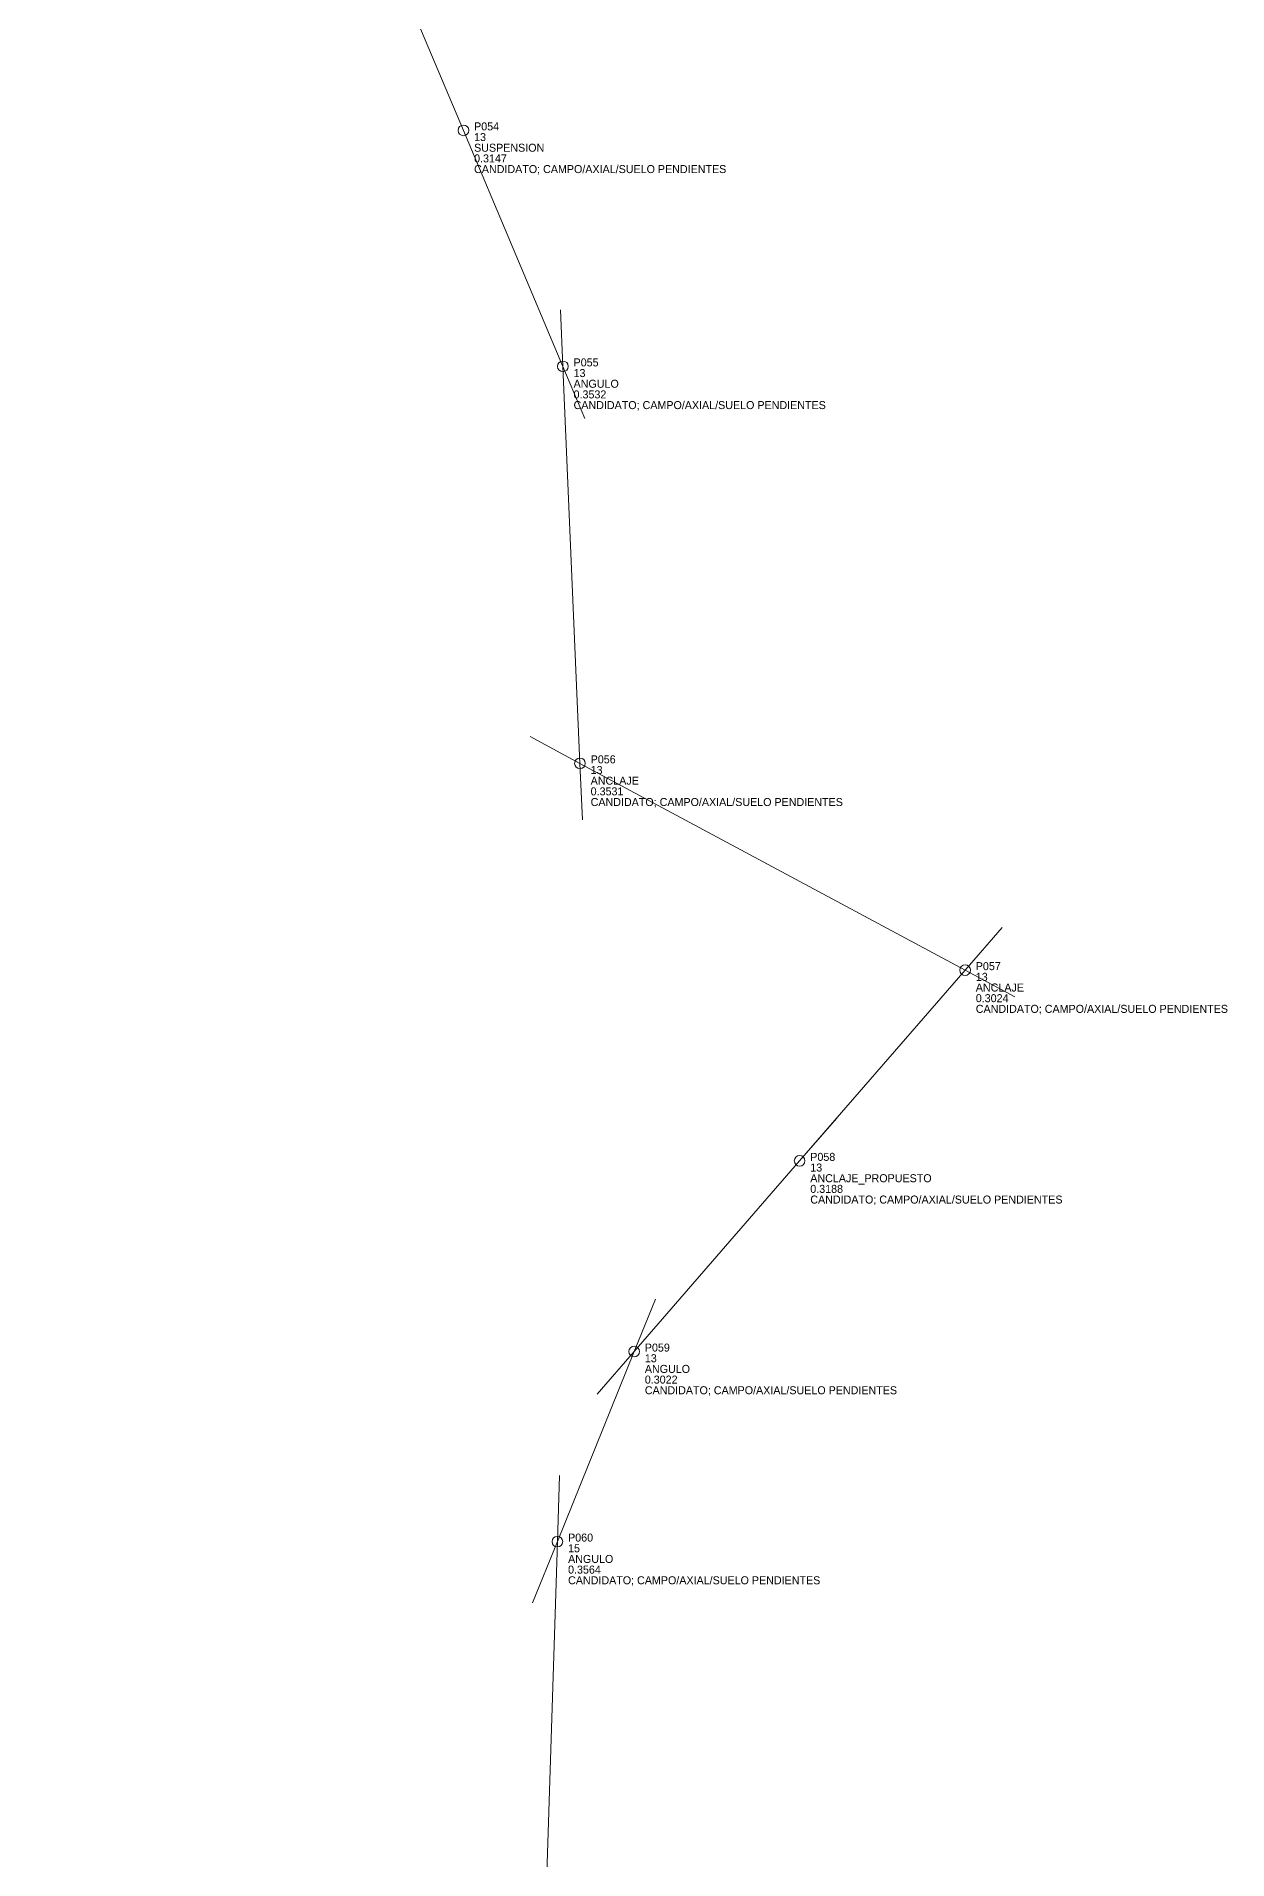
# Model space of a CAD drawing. Header units: metres. Extents: x 423941 to 425824, y 8430942 to 8436658.
# Drawn here: x 425315.3 to 425538.4, y 8433449.7 to 8433791.4 of the extents above; entities that cross this region are included whole.
import ezdxf

# ---------------------------------------------------------------- set-up
doc = ezdxf.new("R2010")
doc.units = ezdxf.units.M
for name, color, linetype, lineweight, true_color in [('EJE', 7, 'Continuous', 18, 0x087f8c), ('POSTES', 7, 'Continuous', 13, 0x244c65), ('RETENIDA', 7, 'Continuous', 13, 0xa77738)]:
    doc.layers.add(name, color=color, linetype=linetype, lineweight=lineweight, true_color=true_color)

# ---------------------------------------------------------------- blocks, each defined once
blk = doc.blocks.new('LP_POSTE_R02')
at = {"layer": 'POSTES'}
blk.add_circle((0, 0), 1, dxfattribs=at)
for tag, p in [('ID', (2, 0)), ('TIPO', (2, -4)), ('POSTE_M', (2, -2)), ('DC', (2, -6)), ('ESTADO', (2, -8))]:
    blk.add_attdef(tag, p, '', height=1.5)

msp = doc.modelspace()

# ---------------------------------------------------------------- linework, layer by layer
at = {"layer": 'EJE'}
msp.add_lwpolyline([(425376.61, 8433817.99), (425395.26, 8433773.76), (425413.9, 8433729.53), (425417.1, 8433655.14), (425489.26, 8433616.38), (425458.25, 8433580.64), (425427.25, 8433544.9), (425412.87, 8433509.29), (425410.67, 8433441.18), (425408.46, 8433373.06), (425406.26, 8433304.94), (425404.06, 8433236.83), (425363.45, 8433198.25), (425339.36, 8433132.75), (425315.26, 8433067.24)], dxfattribs=at)
at = {"layer": 'RETENIDA'}
for points in [[(425413.9, 8433729.53), (425413.44, 8433740.12)], [(425413.9, 8433729.53), (425418.02, 8433719.76)], [(425417.1, 8433655.14), (425407.76, 8433660.15)], [(425417.1, 8433655.14), (425417.56, 8433644.55)], [(425489.26, 8433616.38), (425496.21, 8433624.39)], [(425489.26, 8433616.38), (425498.6, 8433611.37)], [(425458.25, 8433580.64), (425465.2, 8433588.65)], [(425458.25, 8433580.64), (425451.31, 8433572.64)], [(425427.25, 8433544.9), (425431.22, 8433554.73)], [(425427.25, 8433544.9), (425420.3, 8433536.89)], [(425412.87, 8433509.29), (425413.27, 8433521.69)], [(425412.87, 8433509.29), (425408.22, 8433497.8)]]:
    msp.add_lwpolyline(points, dxfattribs=at)

# ---------------------------------------------------------------- block references
at = {"layer": 'POSTES'}
for p, values in [((425395.26, 8433773.76), {'ID': 'P054', 'POSTE_M': '13', 'TIPO': 'SUSPENSION', 'DC': '0.3147', 'ESTADO': 'CANDIDATO; CAMPO/AXIAL/SUELO PENDIENTES'}), ((425413.9, 8433729.53), {'ID': 'P055', 'POSTE_M': '13', 'TIPO': 'ANGULO', 'DC': '0.3532', 'ESTADO': 'CANDIDATO; CAMPO/AXIAL/SUELO PENDIENTES'}), ((425417.1, 8433655.14), {'ID': 'P056', 'POSTE_M': '13', 'TIPO': 'ANCLAJE', 'DC': '0.3531', 'ESTADO': 'CANDIDATO; CAMPO/AXIAL/SUELO PENDIENTES'}), ((425489.26, 8433616.38), {'ID': 'P057', 'POSTE_M': '13', 'TIPO': 'ANCLAJE', 'DC': '0.3024', 'ESTADO': 'CANDIDATO; CAMPO/AXIAL/SUELO PENDIENTES'}), ((425458.25, 8433580.64), {'ID': 'P058', 'POSTE_M': '13', 'TIPO': 'ANCLAJE_PROPUESTO', 'DC': '0.3188', 'ESTADO': 'CANDIDATO; CAMPO/AXIAL/SUELO PENDIENTES'}), ((425427.25, 8433544.9), {'ID': 'P059', 'POSTE_M': '13', 'TIPO': 'ANGULO', 'DC': '0.3022', 'ESTADO': 'CANDIDATO; CAMPO/AXIAL/SUELO PENDIENTES'}), ((425412.87, 8433509.29), {'ID': 'P060', 'POSTE_M': '15', 'TIPO': 'ANGULO', 'DC': '0.3564', 'ESTADO': 'CANDIDATO; CAMPO/AXIAL/SUELO PENDIENTES'})]:
    msp.add_blockref('LP_POSTE_R02', p, dxfattribs=at).add_auto_attribs(values)

doc.saveas('drawing.dxf')
